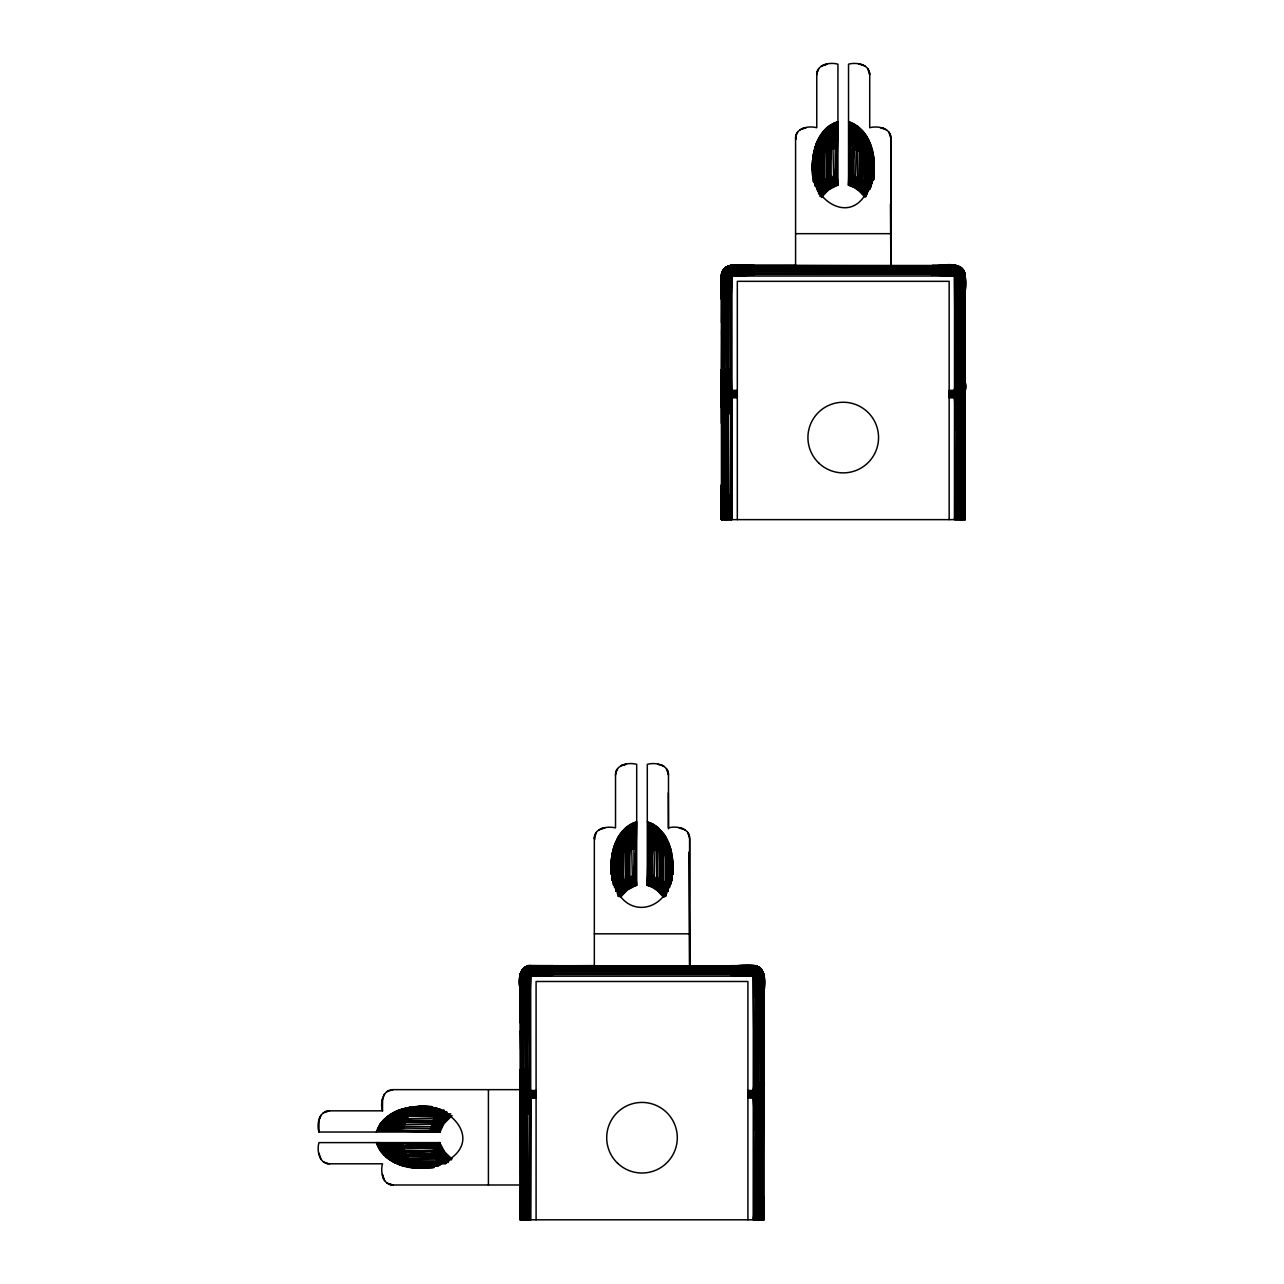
<?xml version="1.0" encoding="UTF-8"?>
<svg xmlns="http://www.w3.org/2000/svg" width="1284" height="1284" viewBox="0 0 1284 1284"><rect width="100%" height="100%" fill="white"/><g stroke="black" fill="none" stroke-linecap="round" stroke-linejoin="round"><path stroke-width="1.5" d="M521.609 970.897L524.899 967.382L529.794 965.648L524.562 967.622L521.111 971.876L520.245 989.37C517.95 981.329 519.234 965.504 530.79 965.6L553.035 965.809M520.405 1069.395L520.245 1107.37L520.245 1069.395L520.71 1090.501C520.453 1098.285 530.87 1098.237 536.086 1097.226M520.662 1198.758L520.421 1219.8L520.261 1091.288L520.245 1123.532M717.612 965.825C728.188 970.993 761.396 955.055 763.803 976.193L763.755 997.379L763.306 972.999L760.305 968.313L755.281 965.809L761.396 969.468L763.803 976.193L763.803 1219.8L520.197 1219.8L520.261 1184.988L520.421 1219.8M520.245 1022.786L520.614 973.24M520.405 1108.156L520.293 1091.336M520.694 1205.901L520.999 1219.8L520.518 975.487L522.379 972.919L529.891 969.837L754.109 969.837L760.128 971.827L763.482 975.487L763.595 997.379L763.739 976.193C763.274 971.314 757.544 969.035 753.21 969.099L529.827 969.083L522.315 972.1L520.197 976.193L520.197 1219.8L520.405 1196.849M530.79 969.966L521.352 974.957L521.978 1219.8L521.111 976.193C519.876 970.463 525.156 965.424 530.79 965.6C525.894 965.841 519.763 970.174 520.197 976.193L520.245 999.498L520.245 975.15M522.203 1111.045L522.219 1094.915L520.261 1091.288M522.941 1219.8L523.021 970.72L524.819 967.462L530.404 965.632L528.302 966.403L527.66 968.666L529.682 976.193L529.682 1090.501L530.79 1091.544L536.086 1091.544M525.349 1219.8L524.562 976.193L530.693 973.208L530.693 966.033M611.489 872.959L611.393 860.392L611.296 871.306C609.82 852.351 616.448 827.971 636.703 821.84L635.307 885.783L627.314 890.021L620.461 897.195L619.466 835.098M611.505 874.308L611.264 866.443L611.248 869.942M623.703 829.721L623.703 893.279M652.802 823.959L657.922 827.474L663.539 833.653L663.539 897.195L657.922 891.032L652.802 887.517L652.802 823.959L647.297 821.84M672.752 874.276C673.506 860.312 671.997 845.289 663.539 833.653L660.297 893.279L659.125 828.565L657.922 851.34L656.686 826.479L656.686 890.021L657.922 878.015L659.125 892.107L661.421 830.957L662.496 895.815M721.48 423.367L721.48 369.246L721.48 407.205M721.496 275.001L721.48 299.332L721.431 276.028C721.303 270.378 726.359 265.29 732.024 265.435L954.445 265.499C960.127 265.226 965.183 270.41 965.038 276.028L965.038 519.635L721.431 519.635L721.431 276.028C721.303 270.378 726.375 265.307 732.024 265.435L754.27 265.483M722.266 494.709L721.961 484.822L721.672 519.635L722.25 271.983L725.316 267.842L730.917 265.499M964.846 519.635L965.006 291.372C967.51 281.95 966.29 269.223 954.445 269.8L732.024 269.8L725.251 272.577L722.17 275.402L721.929 299.332L721.672 276.028C721.094 270.346 726.471 265.339 732.024 265.435L754.27 265.66M737.321 397.061C732.185 398.024 721.608 398.233 722.346 390.352L722.346 276.028C717.531 268.195 738.541 263.493 727.723 266.35M737.321 395.344L731.222 394.862C727.322 397.093 718.607 388.089 722.86 394.092L723.229 519.635L722.603 274.792M726.583 519.635L725.797 276.028L731.944 273.043L731.944 265.868M747.914 1097.226L756.485 1097.627L758.507 1096.985L759.133 1095.348L759.438 976.193C751.525 975.84 750.514 961.234 759.438 967.622M760.321 1219.8L760.305 1096.071L763.579 1092.058L763.755 1082.107L763.755 1107.37L763.739 1091.288L759.197 1094.369L747.914 1095.493M763.338 1198.871L763.579 1219.8L763.595 991.521C764.766 983.239 766.388 966.852 754.206 965.648M763.579 1219.8L763.595 1196.977L763.739 1219.8L763.755 1204.328M812.756 176.069C810.573 155.781 815.757 128.593 837.938 121.691L836.542 185.634L828.565 189.871L821.696 197.046L820.701 134.932M848.531 121.691C877.389 132.22 880.728 174.207 864.02 196.596C845.53 223.448 810.637 196.613 812.756 170.307L812.724 172.489L812.483 164.256M824.954 129.572L824.954 193.114M863.747 132.108L864.79 197.046L859.156 190.867L854.037 187.352L854.037 123.81M873.987 170.178L873.955 162.249L873.987 169.119M890.887 265.9L890.903 138.335C891.032 127.935 877.614 125.543 869.717 127.742L869.717 74.793C869.862 64.377 856.396 61.937 848.531 64.2L848.531 185.233L854.037 187.352M949.165 397.061L957.72 397.478L959.742 396.836L960.384 395.199L960.673 276.028C941.974 265.467 965.311 260.748 965.038 276.028L965.006 297.214M961.572 519.635L961.539 395.905L964.814 391.909L965.006 381.958C968.922 391.026 962.133 393.851 955.264 393.915L949.165 394.397M520.245 1072.028L520.197 1089.651L520.405 1072.028L520.421 1089.651L520.662 1073.986M520.245 1204.328L520.197 1219.8L520.421 1184.988L520.646 1194.874M521.079 1109.665L521.288 1093.47M523.679 1219.8L523.695 1096.071C519.185 1091.079 525.605 1088.736 530.292 1091.063L529.794 1069.395M524.578 967.606C526.279 966.082 523.342 973.416 525.686 975.23L526.729 1219.8M525.525 966.996L527.596 966.098L756.292 966.049L529.746 965.648C525.798 963.931 524.803 971.442 526.472 976.193L527.708 1219.8M671.981 880.182L672.752 864.421C674.774 915.765 616.176 925.042 611.521 870.456L611.489 872.655L611.361 868.449L611.296 874.308L611.28 862.399M615.983 841.485L615.951 891.064M666.396 892.573L666.38 838.179M671.612 880.134L671.628 876.378M672.752 864.421L672.736 874.516M722.266 500.519L721.961 519.635L721.672 484.822L721.496 519.635L721.496 484.822L722.346 484.822M722.33 369.246L721.897 519.635L721.64 504.965M721.929 505.736L722.25 519.635L722.057 392.085M724.914 519.635L724.946 395.905C720.436 390.93 726.84 388.57 731.527 390.914L737.321 391.379M737.321 397.831L731.527 397.414L730.917 390.352L730.917 276.028L728.895 268.517L729.537 266.253L731.655 265.483L726.776 266.831L725.925 269.528L726.937 275.081L727.98 519.635M795.582 265.435L729.97 265.644L727.065 267.746L728.959 519.635M756.292 1219.8L757.383 974.781L758.379 969.276L757.383 966.547L754.318 965.664L730.965 965.809L755.409 965.825L739.151 965.664M757.271 1219.8L758.314 975.23C761.46 970.945 757.961 963.883 753.307 966.033M758.651 1219.8L758.507 1096.985L747.914 1096.392M759.518 1219.8L759.438 1096.568L760.882 1093.791L760.979 970.72L758.314 966.948M761.059 1219.8L760.818 1094.738L763.145 1092.989L763.29 1090.501L763.482 975.487L763.306 997.379M759.422 1112.73L758.507 1096.985L761.091 1095.509L761.781 1090.501L761.781 976.193C764.574 970.367 758.555 966.098 753.21 966.515L530.79 966.515C518.977 965.825 517.95 980.976 520.405 989.37L520.646 973.111C520.148 972.742 526.536 966.162 530.79 967.622L753.21 967.622C765.745 966.82 766.243 982.822 763.755 991.521L763.386 973.24M753.21 969.966L762.648 974.957L762.022 1219.8L762.889 976.193C764.173 970.624 758.828 965.231 753.21 966.515L530.79 967.013L524.016 968.81L520.71 972.919M763.338 978.633L763.354 973.111L761.926 970.255L762.086 974.171M814.024 181.991L814.024 178.155M817.234 141.32L817.186 188.909M863.747 195.666L865.785 134.932L866.636 194.061M867.647 192.407L867.615 138.014M872.863 179.969L872.863 176.229M873.874 168.3L873.987 170.467L874.003 164.256M957.527 519.635L958.618 274.632L959.63 269.11L958.939 266.751L956.548 265.66L961.572 268.179L964.814 273.829L964.83 297.214L964.99 275.001C960.544 255.227 930.531 270.844 918.846 265.676M958.506 519.635L959.549 275.081L960.56 269.528L959.549 266.799L955.44 265.483M959.902 519.635L959.742 396.836L949.165 396.226M960.769 519.635L962.149 269.865L960.657 267.441L956.259 265.676L932.216 265.66L954.445 265.676C958.586 266.735 955.697 273.332 954.445 276.028L955.553 390.352L954.445 391.379L949.165 391.379M962.294 519.635L962.069 394.573L964.38 392.824L964.525 390.352L964.782 274.68L962.23 271.341L955.424 268.934L728.895 269.271L723.55 271.935L721.512 275.434L721.48 322.637M960.657 412.581L959.742 396.836L962.326 395.36L963.016 390.352L963.016 269.8M954.445 269.8L963.883 274.792L963.257 519.635L964.124 276.028C965.52 270.202 959.918 266.013 954.445 266.35L932.216 266.334L954.445 265.965L955.424 268.244L954.445 272.754L754.27 272.834L732.024 272.754L731.061 268.934L732.024 265.965L754.27 265.932L732.024 265.676C727.9 266.735 730.789 273.332 732.024 276.028L731.045 299.332M965.006 407.205L964.83 381.958L964.428 391.315M747.914 1091.544L753.21 1091.544L754.318 1090.501L753.21 976.193C754.414 973.416 757.367 967.077 753.21 965.825L730.965 966.098L753.21 966.114L754.173 968.393L753.21 972.919L553.035 972.999L530.79 973.994L527.981 975.359L527.515 1090.501L528.591 1097.836L530.292 1097.579L530.292 1091.063M528.976 974.925L530.276 1219.8L530.292 1097.579M611.81 856.396L611.778 873.537M613.367 884.885L613.415 848.66M633.927 886.281L633.927 822.723M672.463 874.388L672.479 870.456L672.495 874.211M754.27 272.834L732.024 273.829L728.75 276.028L728.75 390.352L729.376 397.478L731.527 397.414M731.045 413.962L730.436 397.494L730.468 519.635L731.045 510.936L731.511 519.635L732.024 397.831L731.045 413.962L730.997 519.635M755.281 1219.8L756.196 1093.872L755.875 1090.662L754.318 1090.501L755.313 1082.107L755.024 974.925L756.34 968.666L755.024 965.825M747.914 1092.572L753.21 1092.572L756.035 1091.753L756.485 1090.501L756.485 976.193L753.21 973.994L730.965 972.999M813.045 156.247L813.013 175.282M814.602 180.916L814.65 148.511M835.162 186.116L835.162 122.574M873.698 178.171L873.73 170.307L873.232 180.033M956.516 519.635L957.447 393.723L957.11 390.513L955.553 390.352L956.548 381.958L956.259 274.76C958.008 272.256 958.506 264.199 954.542 265.868M949.165 392.406L954.445 392.406L957.27 391.588L957.72 390.352L957.72 276.028L954.445 273.829L932.216 272.834M376.437 1132.023L380.144 1123.901L388.25 1115.78L451.791 1115.78L443.702 1123.901L439.995 1132.023L318.962 1132.023C316.394 1124.158 319.283 1110.692 329.555 1110.837L382.504 1110.837C379.936 1102.972 382.825 1089.506 393.097 1089.651L520.71 1089.651M536.086 1093.583L530.79 1093.583L523.182 1091.769L522.219 1090.501L522.074 970.255L521.898 974.123M529.201 1090.87L529.794 1046.091M529.746 1219.8L529.794 1211.101L529.233 1219.8L528.687 1210.973L529.201 1097.643M611.441 873.248L611.569 858.386L611.489 867.246M618.246 896.36L618.278 892.364M669.574 887.661L669.59 883.906M672.431 858.386L672.383 874.211M737.321 393.418L732.024 393.418L724.417 391.62L723.454 390.352L723.55 275.996C720.549 270.218 726.76 265.932 732.024 266.35L754.27 266.334L732.024 265.965M731.045 345.942L730.436 390.705L730.227 274.76M754.206 997.379L755.024 974.925M812.676 175.105L812.804 158.237L812.724 174.72M870.809 187.496L870.825 183.756M873.666 158.237L873.618 179.76M955.44 297.214L956.259 274.76M612.34 880.326L612.372 876.378L612.42 880.23M721.528 390.577L721.929 369.246L721.736 390.946L721.64 369.246L721.736 390.946L727.001 393.385L737.321 394.397M754.254 1219.8L755.12 1094.979L754.318 1090.501M812.483 169.793L812.515 166.278L812.547 171.141M813.574 182.135L813.623 176.229L813.687 181.991M955.489 519.635L956.355 394.83L955.553 390.352M611.97 880.054L611.73 872.446M672.559 873.778L672.607 860.392M763.739 1091.288L763.595 1108.156L763.707 1091.336M872.414 182.087L872.446 178.155M873.441 179.985L873.505 172.297L873.537 178.187M524.482 1219.8L524.562 1096.568L521.818 1093.936M725.717 519.635L725.797 396.403L724.369 393.626L724.946 276.028C722.394 270.812 725.813 264.648 732.024 266.35L954.445 266.863L961.218 268.661L964.525 272.754M812.628 176.02L812.644 160.243L812.724 167.097M521.593 1207.345L521.448 1219.8L521.079 1206.639M616.93 889.78L616.785 839.8L615.935 858.402L615.261 843.219L614.233 883.472M722.828 507.196L722.683 519.635L722.33 506.49M818.149 191.557L818.02 139.651L817.186 158.237L816.496 143.054L815.42 185.313L815.212 146.649L814.152 181.83M964.557 297.214L964.733 275.322M665.417 896.2L665.481 836.606L666.428 856.733L667.215 839.8L667.439 890.165M672.27 874.388L672.19 856.396L671.741 880.856M763.595 1060.921C758.94 1071.049 773.016 1095.798 754.029 1094.064L747.914 1094.562M866.459 155.525L866.732 136.441L867.663 156.568L868.466 139.651L868.69 190M873.441 180.081L873.425 156.247L873.024 178.749M964.83 360.772L964.236 519.635L964.99 391.122L964.557 408.761M536.086 1097.997L530.79 1097.997L530.276 1219.8M632.129 849.35L632.547 823.301L633.959 848.965L635.307 822.241L635.821 848.644L633.959 875.64L632.547 886.843L631.198 823.959L627.314 890.021L627.314 826.479L628.582 850.377L629.882 824.713L629.882 888.271L628.582 877.052M722.346 389.501L721.431 389.501L721.897 272.962C719.81 280.602 727.867 269.897 731.415 271.293L754.27 269.833M732.024 397.831L731.511 519.635M763.306 1108.927L763.498 1091.801L763.001 1219.8L763.194 1092.251M833.38 149.201L833.798 123.136L835.21 148.8L836.542 122.076L837.072 148.495L835.21 175.475L833.798 186.694L832.449 123.81L828.565 189.871L828.565 126.314L829.833 150.228L831.117 124.564L831.117 188.106L829.833 176.903M521.079 1069.395L520.501 1091.111L525.75 1093.551L536.086 1094.562M762.921 997.379L762.648 974.957M763.595 1205.114L763.354 1219.8L763.306 1205.901M857.503 150.517L857.921 126.314L859.156 151.191L860.36 128.4L860.36 191.958L859.156 177.866L857.921 189.871L856.653 125.399L855.353 188.106L854.004 176.101L852.688 186.694L852.688 123.136L854.004 149.425L851.324 186.116L849.944 122.076L848.531 185.233L850.345 175.314L852.191 148.992L851.324 122.574L848.531 185.233M964.156 297.214L963.883 274.792M964.83 504.965L964.589 519.635L964.557 505.736M520.405 1124.319L520.501 1091.801M612.42 879.283L612.917 850.554L612.949 879.989M620.461 897.195L620.461 833.653L617.893 892.3M670.665 884.05L670.729 880.214L670.778 884.162M721.64 424.153L721.528 391.187L721.64 407.991M763.306 1060.921L763.194 1091.48M813.623 181.124L814.152 150.405L814.602 161.864M821.696 197.046L821.696 133.488L819.08 194.028M871.9 183.901L871.964 180.049M964.557 360.772L964.749 390.946M721.961 389.501L722.25 375.795M814.971 185.666L815.051 181.927L815.099 185.875M520.806 1091.48L521.593 1069.395M648.693 885.783L647.297 885.398L648.693 822.241L648.693 885.783L652.802 887.517M721.431 390.352L722.346 390.352L722.828 369.246M762.407 997.379L762.889 976.193C765.023 970.447 758.058 966.772 753.21 967.013L730.965 966.996M963.642 297.214L963.883 271.373M612.195 879.845L612.484 852.48L612.725 880.439M813.43 181.59L813.719 152.331L813.96 182.2M864.838 195.072L864.79 133.488L861.532 193.114L860.778 178.604L862.655 130.808L863.779 153.599M520.694 1173.576L521.079 1158.152M721.929 473.411L722.33 458.003M522.203 1069.395L521.609 1090.501L520.501 1091.111M522.604 1219.8L523.712 1193.045M665.626 896.071L665.722 892.364M670.376 884.162L671.083 850.554L671.564 881.097M723.438 369.246L722.057 391.315M761.797 997.379L761.926 975.23L753.21 970.897L730.965 969.982M758.202 1219.8L759.422 1193.542L760.706 1219.8M762.921 1206.639L762.552 1219.8L762.407 1207.345M869.685 189.374L871.274 146.649L871.515 182.2M871.676 182.055L872.334 150.405L872.799 179.022M963.032 297.214L963.177 275.081L954.445 270.731L932.216 269.833M959.453 519.635L960.657 493.393L961.941 519.635L963.032 491.708M964.156 506.49L963.786 519.635L963.642 507.196M614.121 883.649L614.587 844.984L614.972 886.249M667.536 857.824L668.017 841.485L668.563 885.655L670.039 846.814L670.28 884.259M762.407 1110.387L762.712 1093.47M815.356 160.612L815.822 144.835L816.223 186.084M868.786 157.675L869.252 141.32L869.83 189.342M963.642 410.222L963.963 393.321M526.263 1219.8L527.596 1194.618M727.498 519.635L728.831 494.452M615.758 891L615.935 885.077L616.192 890.566M617.01 857.279L617.62 838.179L618.439 896.312M668.097 891.321L668.21 887.437L668.274 891.112M818.245 157.113L818.855 138.014L819.609 192.327M817.057 188.86L817.186 184.928L817.427 190.401M625.26 851.709L626.078 827.474L626.897 851.003L624.875 892.107L623.687 879.155L622.579 894.515L622.579 830.957L623.687 852.48L624.875 828.565L626.078 891.032L626.897 877.678M659.527 852.078L660.297 829.721L661.421 894.515L664.534 835.098L665.208 855.69M722.25 271.983L721.496 276.028L722.057 272.722L724.32 269.865L732.024 267.457L954.445 267.457L961.363 269.303L964.814 273.829M760.288 1209.207L759.935 1219.8L759.422 1209.705L759.101 1219.8L758.475 1210.138M761.091 1208.645L761.396 1219.8L761.797 1191.857M826.511 151.544L827.313 127.325L828.148 150.854L826.11 191.958L824.938 179.006L823.83 194.349L823.83 130.808L824.938 152.315L826.11 128.4L827.313 190.867L828.148 177.529M860.778 151.929L861.532 129.572L862.655 194.349L863.779 180.274M961.539 509.042L961.17 519.635L960.657 509.555L960.336 519.635L959.71 509.989M649.11 875.463L647.297 885.398L650.073 822.723L650.956 849.141L649.11 875.463L650.073 886.281L652.77 849.575L651.453 823.301L650.956 875.816L651.453 886.843L652.77 876.266L654.118 888.271L655.418 825.548L656.252 850.682M761.797 1111.045L762.182 1093.936M761.797 1208.019L762.407 1191.183M963.032 410.896L963.417 393.771M963.642 491.034L962.647 519.635L962.326 508.48M524.578 999.498L525.493 976.193L523.872 969.452L524.819 967.462L528.591 967.317L524.899 967.382M524.578 1193.542L523.294 1219.8L522.203 1208.019M613.367 862.013L613.961 846.814L614.121 860.778M725.829 299.332L726.728 276.028L725.059 270.009L726.054 267.297M725.829 493.393L724.545 519.635L723.438 491.708M525.525 999.498L525.686 975.23M726.776 299.332L726.937 275.081M849.944 185.634L850.345 175.314M526.536 999.498L527.515 976.193L526.617 974.781M527.596 999.498L528.591 976.193L526.617 968.922L527.596 966.258M528.687 999.498L529.682 976.193L530.79 975.086L553.035 974.091L754.35 973.561M529.794 999.498L530.79 976.193L528.719 968.489L530.404 965.632M528.687 1194.81L527.226 1219.8L526.536 1210.491M664.695 895.028L665.208 882.365M727.787 299.332L728.75 276.028L727.867 274.632M728.831 299.332L729.826 276.028L727.851 268.773L729.216 265.852M729.922 299.332L730.917 276.028L732.024 274.92L754.27 273.925L955.585 273.396M729.922 494.661L728.461 519.635L727.787 510.342M763.723 975.583L763.482 973.705M865.849 196.677L866.459 182.2M962.294 268.918L964.926 275.996L963.177 275.081M622.194 879.989L621.504 895.815L621.504 832.273L618.695 896.489M823.429 179.84L822.739 195.666L822.739 132.108L819.946 196.34M318.962 1132.023L319.01 1120.322L320.984 1115.202M382.504 1110.837L382.568 1099.136L384.526 1094.016M594.332 966.114L594.332 838.5L596.338 832.289M594.332 838.5C594.203 827.939 607.637 825.869 615.518 827.907L615.518 774.942C615.373 764.574 628.855 762.038 636.703 764.365L636.703 885.398L635.307 885.783L633.959 875.64M795.582 266.35L795.582 138.335C795.422 127.967 808.904 125.431 816.768 127.742L816.768 74.793C816.608 64.409 830.09 61.889 837.938 64.2L837.938 185.233L836.542 185.634L835.21 175.475M724.946 492.879L723.839 519.635L723.438 507.87M318.962 1121.43L319.01 1120.322M382.504 1100.244L382.568 1099.136M615.518 774.942L616.416 770.705M795.582 138.335L796.064 135.157M816.768 74.793L817.651 70.54M652.77 849.575L654.118 824.713L654.535 850.088M753.724 1219.8L755.313 1194.81M854.004 149.425L855.353 124.564L855.786 149.939M954.975 519.635L956.548 494.661M523.695 1112.233L524.562 1096.568L536.086 1096.392M665.69 896.441L666.428 883.408L666.829 893.375M724.946 412.068L725.797 396.403L737.321 396.226M867.037 194.414L867.663 183.259L867.984 191.236M524.578 1112.73L525.926 1096.52M725.829 412.581L727.161 396.355M747.914 1097.997L753.21 1097.997L754.029 1095.011L753.21 1090.501L747.914 1090.501M949.165 397.831L954.445 397.831L955.264 394.862L954.445 390.352L949.165 390.352M525.525 1113.164L526.922 1096.68M526.536 1113.533L527.965 1096.793M529.794 1114.127L530.79 1097.997M726.776 413.015L728.172 396.531M727.787 413.368L729.216 396.628M756.404 1194.618L755.778 1219.8L756.404 1210.78L756.774 1219.8L758.475 1193.976M957.639 494.452L957.029 519.635L957.639 510.615L958.024 519.635L959.71 493.826M527.596 1113.806L528.591 1097.836M528.687 1114.014L529.682 1097.948M728.831 413.657L729.826 397.671M729.922 413.849L730.917 397.799M755.313 1210.973L754.767 1219.8L754.206 1211.101L753.21 1219.8L753.307 973.208M956.548 510.823L956.002 519.635L955.44 510.936L954.445 519.635L954.542 273.043M523.712 1209.207L524.065 1219.8L524.578 1209.705L524.899 1219.8L526.536 1194.329M724.946 509.042L725.316 519.635L725.829 509.555L726.15 519.635L727.787 494.179M756.404 1129.968L757.464 1113.533L756.035 1096.793M957.639 429.819L958.699 413.368L957.27 396.628M755.313 1130.161L756.404 1113.806L754.799 1097.643M956.548 430.012L957.639 413.657L956.034 397.494M754.206 1130.289L755.313 1114.014L753.708 1097.579M955.44 430.124L956.548 413.849L954.959 397.414M522.909 969.099L522.909 1090.501L530.79 1092.572L536.086 1092.572M724.16 268.95L724.16 390.352L732.024 392.406L737.321 392.406M656.252 877.357L655.418 889.106L654.535 876.763M857.503 177.208L856.653 188.941L855.786 176.614M632.129 876.025L631.198 887.517L630.348 876.507M763.803 976.193L760.979 970.72L753.21 968.313L528.719 968.489L523.021 970.72L520.469 974.251L520.405 999.498M833.38 175.876L832.449 187.352L831.583 176.341M530.003 965.761L553.035 966.098L530.79 966.114L529.827 968.393L530.79 972.919L553.035 972.999M524.562 1090.501L523.984 1095.075L524.979 1096.279M725.797 390.352L725.219 394.91L726.214 396.13M759.422 1082.107L758.507 1090.501L763.145 1090.678L753.21 1093.583L747.914 1093.583M960.657 381.958L959.742 390.352L964.38 390.513L954.445 393.418L949.165 393.418M758.475 1082.107L757.528 1090.501L759.021 1091.159M959.71 381.958L958.763 390.352L960.271 391.01M757.464 1082.107L756.485 1090.501L758.074 1091.368M958.699 381.958L957.72 390.352L959.325 391.219M753.21 1090.501L754.206 1082.107M753.708 1091.063L755.409 1090.501L756.404 1082.107M954.445 390.352L955.44 381.958M954.959 390.914L956.66 390.352L957.639 381.958M758.074 1096.52L759.903 1095.99L759.438 1090.501M959.325 396.355L961.154 395.825L960.673 390.352M520.518 973.705L520.694 999.498M527.965 1091.753L529.682 1090.501M729.216 391.588L730.917 390.352M730.436 390.705L730.436 397.494M763.707 1090.726L763.595 1082.107L763.803 1090.501M594.54 836.398L594.829 835.306M721.929 272.834L721.752 273.556M721.672 391.909L722.33 409.516M615.758 772.743L617.54 768.731M795.807 136.136L797.605 132.124M816.993 72.594L818.791 68.566M754.799 1090.87L761.091 1090.501L761.091 969.099M956.034 390.705L962.326 390.352L962.936 271.181L962.294 268.918L959.549 266.799M732.024 269.8L725.99 271.181L721.512 275.434M726.728 276.028L959.742 276.028L961.427 270.812L960.432 267.297M731.238 270.475L932.216 270.78L954.445 271.726L961.556 275.001L960.673 276.028M525.493 976.193L758.507 976.193L759.984 972.742L759.775 968.264L755.104 967.317M530.003 970.624L730.965 970.929L753.21 971.876L760.321 975.166L759.438 976.193M723.069 393.771L724.417 394.573L724.176 519.635M319.443 1118.236L319.844 1117.192M957.639 297.214L956.66 276.028L958.634 268.773L957.254 265.852M958.618 274.632L957.72 276.028L958.699 297.214M756.404 997.379L755.409 976.193L757.383 968.922L756.404 966.258M757.383 974.781L756.485 976.193L757.464 997.379M721.961 272.754L724.465 269.239L729.087 267.216L754.27 266.831M723.438 299.332L723.309 275.081M522.203 999.498L522.074 975.23L530.79 970.897L553.035 969.982M722.603 271.373L722.828 299.332M521.352 971.539L521.593 999.498M722.523 390.801L723.791 390.352M521.288 1090.967L522.556 1090.517M728.172 391.411L727.787 369.246M526.922 1091.561L526.536 1069.395M727.161 391.219L726.776 369.246M525.926 1091.368L525.525 1069.395M521.352 974.957L521.079 999.498M726.214 391.01L725.829 369.246M524.979 1091.159L524.578 1069.395M959.71 297.214L959.549 275.081M758.475 997.379L758.314 975.23M731.527 390.914L731.045 369.246M522.074 975.23L520.421 976.193M964.428 392.085L959.485 394.429L949.165 395.344M731.126 269.672L732.024 268.95M529.891 969.837L530.79 969.099M722.86 276.028L732.024 271.726L754.27 270.78M521.609 976.193L530.79 971.876L553.035 970.929M955.232 274.343L731.238 274.343M753.997 974.492L530.003 974.492M960.432 275.53L963.016 276.028M759.181 975.696L761.781 976.193M727.723 276.028L729.216 275.209M526.472 976.193L527.981 975.359M955.055 271.293L731.415 271.293M753.82 971.458L530.18 971.458M821.134 66.222L827.361 64.2M799.948 129.78L806.175 127.742M598.697 829.929L604.924 827.907M323.343 1112.843L329.555 1110.837M386.901 1091.657L393.097 1089.651M725.829 267.441L727.867 266.398M954.445 396.226L962.069 394.573M753.21 1096.392L760.818 1094.738M721.64 289.205L721.64 273.974L725.059 270.009L729.97 268.324L955.36 267.618M753.21 968.313L754.109 967.767M731.222 393.915L732.024 393.418M529.971 1094.064L530.79 1093.583M726.054 275.53L723.55 275.996M524.819 975.696L522.315 976.145M431.488 1106.583C416.738 1105.797 400.624 1106.744 388.25 1115.78L450.411 1116.823M731.222 394.862L732.024 394.397M724.417 394.573L732.024 395.344M520.806 1092.251L525.75 1094.578L530.79 1094.562M523.182 1094.738L527.852 1095.878L536.086 1095.493M429.017 1107.338L419.017 1106.567C446.447 1102.651 481.259 1135.81 451.342 1158.104C428.952 1174.828 387.014 1171.457 376.437 1142.616L440.38 1144.012L444.617 1152.005L451.791 1158.858L389.694 1159.853M620.814 765.778L626.111 764.365M955.055 266.574L932.216 267.441M753.82 966.74L730.965 967.606M731.655 275.274L729.826 276.028M530.404 975.439L528.591 976.193M722.828 410.222L722.523 393.321M823.108 65.083L826.366 64.248M621.857 765.248L625.131 764.397M325.301 1111.735L326.361 1111.334M955.232 270.475L932.216 270.78M753.997 970.624L730.965 970.929M526.296 966.9L553.035 966.996M527.018 966.306L527.981 966.017M763.579 976.193L761.926 975.23M802.981 128.24L804.073 127.967M601.731 828.405L602.822 828.116M957.27 391.588L958.313 391.411M756.035 1091.753L757.078 1091.561M390.994 1089.875L392.118 1089.699M730.885 265.836L957.527 265.9L918.846 265.965M529.65 966.001L530.79 965.825M432.965 1167.268L427.042 1167.589L432.692 1167.573M377.319 1145.392L430.236 1145.36L440.38 1144.012L439.995 1142.616L318.962 1142.616C316.65 1150.48 319.17 1163.946 329.555 1163.802L382.504 1163.802C380.192 1171.65 382.712 1185.132 393.097 1184.988L520.71 1184.988M955.553 397.799L956.66 397.671M754.318 1097.948L755.409 1097.836M423.864 1106.583L416.995 1106.599L431.665 1106.615M429.915 1143.498L439.995 1142.616M432.628 1121.397L446.704 1120.194L383.162 1120.194L405.937 1121.397L381.075 1122.633L444.617 1122.633L384.317 1119.022L449.111 1117.899L435.035 1116.791L451.791 1115.78M442.113 1126.533L404.171 1126.549L379.31 1125.201L443.702 1123.901L431.954 1123.067M730.997 265.499L957.639 265.932M753.21 965.664L754.35 966.001M403.561 1145.36L377.897 1146.773L441.439 1146.773L403.24 1143.498L376.838 1144.012L442.113 1148.121L379.31 1149.437L404.974 1150.737L381.075 1152.005L444.617 1152.005L431.665 1150.737L442.868 1149.437L403.946 1147.19L378.555 1148.121L404.428 1148.971M433.366 1119.792L447.875 1119.022L434.169 1118.252M448.999 1160.913L391.203 1160.8L409.773 1159.901L388.25 1158.858L450.411 1157.815L407.076 1155.632L385.553 1156.74L449.111 1156.74L433.751 1155.632L384.317 1155.616M378.555 1126.533L404.171 1126.549L377.897 1127.866L430.429 1128.363L441.439 1127.866L430.862 1126.549L442.868 1125.201L431.376 1124.784M396.082 1163.336L445.163 1163.127M732.024 272.754L754.27 271.791M732.024 276.028L754.27 275.049M530.79 972.919L553.035 971.94M530.79 976.193L553.035 975.198M419.017 1168.071L425.903 1168.023L414.989 1167.926L425.662 1167.83M392.776 1112.939L445.981 1112.57M435.693 1107.755L405.15 1108.236L436.303 1108.349M449.4 1114.913L391.203 1113.838L411.329 1112.891L394.397 1112.104L446.639 1111.912M448.421 1161.972L394.397 1162.55L412.999 1163.384L397.815 1164.058L440.845 1164.347M405.279 1123.067L380.144 1123.901L404.685 1124.784M403.738 1128.363L377.319 1129.246L439.995 1132.023L430.076 1130.209L376.838 1130.626L439.995 1132.023M407.911 1157.125L386.869 1157.815L408.81 1158.553M444.087 1110.724L396.082 1111.302L447.313 1113.421M417.252 1108.349L403.272 1108.734L438.855 1109.039M414.17 1164.347L399.581 1164.732L440.139 1165.198M444.055 1110.291L440.3 1110.387L444.28 1110.451M439.112 1111.784L446.575 1111.607M932.216 266.831L955.89 266.157L959.886 267.152M433.141 1166.594L407.076 1166.835L432.531 1167.124M918.846 266.35L958.506 266.253L727.98 266.253L748.283 265.965L728.959 265.9L748.283 265.676L730.227 265.676M733.276 966.226L744.592 966.21M730.965 966.483L753.21 966.114M415.984 1109.039L401.411 1109.28L439.545 1109.858M447.875 1155.616L433.751 1155.632L446.704 1154.444L432.981 1154.059L383.162 1154.444L407.076 1155.632M744.415 266.414L748.283 266.35M409.291 1115.411L389.694 1114.785L450.796 1113.902M539.649 966.226L547.032 966.114M717.612 966.114L756.292 966.049M431.28 1107.289L409.034 1107.434L436.111 1108.172M436.656 1108.06L432.901 1108.108L436.849 1108.14M755.104 967.43L759.101 967.382M415.374 1165.198L401.411 1165.358L437.587 1165.952M409.034 1167.204L419.194 1167.124M442.033 1163.529L445.805 1163.513M425.903 1168.023L421.04 1168.055L424.555 1168.071M430.686 1106.808L425.052 1106.84L430.959 1106.856M430.975 1107.033L412.983 1106.888M956.259 265.676L940.402 265.499M407.076 1107.803L418.536 1107.755M436.672 1109.135L440.524 1109.119M399.581 1109.906L414.764 1109.858L397.815 1110.58L413.576 1110.772M434.811 1166.049L438.55 1166.033M932.216 265.483L956.516 265.644M594.332 965.6L527.708 966.049L739.151 965.825M730.965 965.648L755.281 965.809M414.989 1106.712L425.229 1106.583M386.869 1116.823L408.36 1116.791L385.553 1117.899L407.477 1118.252M451.374 1159.869L436.464 1159.901L449.272 1160.527M448.244 1162.421L392.776 1161.699L445.66 1163.368M416.995 1168.039L425.839 1167.878L412.983 1167.75L434.297 1167.541M795.582 233.672L890.903 233.672M961.539 276.028L963.626 276.028M722.346 390.352L723.454 390.352M732.024 390.352L737.321 390.352M689.668 966.114L689.668 838.5C689.813 828.116 676.331 825.596 668.482 827.907L668.482 774.942C668.627 764.574 655.145 762.054 647.297 764.365L647.297 885.398M594.332 933.821L689.668 933.821M760.305 976.193L762.391 976.193M521.111 1090.501L522.219 1090.501M530.79 1090.501L536.086 1090.501M431.729 1106.936L410.992 1107.129L419.852 1107.289M382.07 1121.397L445.628 1121.397M380.144 1150.737L443.702 1150.737M954.445 265.965L932.216 265.932L955.585 265.836M553.035 965.648L528.976 965.825M430.975 1107.691L436.608 1107.707M438.004 1112.891L447.169 1112.923M403.272 1165.92L417.894 1166.594M410.992 1167.509L421.842 1167.83M754.27 273.925L730.885 273.396M553.035 974.091L529.65 973.561M423.046 1106.68L426.577 1106.696M430.236 1145.36L440.877 1145.392M429.017 1167.3L432.772 1167.333M530.79 966.114L553.035 966.483M940.402 266.35L944.205 266.43M435.501 1158.553L451.791 1158.858M754.27 267.441L731.415 266.574M553.035 967.606L530.18 966.74M440.252 1110.772L444.136 1110.869M437.475 1161.153L446.896 1161.426M439.674 1163.384L445.596 1163.561M406.306 1154.059L382.07 1153.241L405.6 1152.422L432.981 1154.059L445.628 1153.241L432.275 1152.422M440.38 1130.626L430.076 1130.209L440.877 1129.246L430.429 1128.363M436.961 1114.111L449.625 1114.624M932.216 271.791L954.445 272.754M730.965 971.94L753.21 972.919M932.216 273.925L954.831 275.274L956.548 297.214M932.216 275.049L954.445 276.028M730.965 974.091L753.596 975.439L755.313 997.379M730.965 975.198L753.21 976.193M859.124 64.2L863.378 65.083M880.31 127.742L886.538 129.78M657.889 764.365L662.143 765.248M679.076 827.907L685.303 829.929M329.555 1163.802L326.361 1163.304M386.869 1182.965L393.097 1184.988M725.797 276.028L724.93 275.001M524.562 976.193L523.679 975.166M954.445 268.163L961.427 270.009L964.99 274.92M391.989 1184.923L389.822 1184.458M861.227 64.409L865.352 66.222M882.413 127.967L883.585 128.272M681.178 828.116L682.269 828.405M660.088 764.59L664.117 766.388M327.34 1163.561L323.327 1161.779M756.019 966.017L756.982 966.306M956.66 276.028L954.831 275.274M755.409 976.193L753.596 975.439M957.254 275.209L958.763 276.028M756.019 975.359L757.528 976.193M954.445 394.397L955.264 394.862M753.21 1094.562L754.029 1095.011M529.971 1095.011L530.79 1095.493M954.445 393.418L955.264 393.915M753.21 1093.583L754.029 1094.064M731.126 267.618L732.024 268.163M529.891 967.767L530.79 968.313M959.742 266.863L960.673 267.457M960.271 396.13L961.539 412.068M759.021 1096.279L760.305 1112.233M954.445 268.95L955.36 269.672M753.21 969.099L754.109 969.837M963.963 390.801L963.032 381.958M762.712 1090.967L761.797 1082.107M722.346 393.402L723.438 410.896M958.313 396.531L959.71 413.015M757.078 1096.68L758.475 1113.164M867.695 68.566L869.717 74.793M888.881 132.124L890.903 138.335L890.903 266.35M761.781 969.966L762.391 970.897M384.526 1180.622L382.504 1174.395M320.984 1159.436L318.962 1153.209M666.476 768.747L668.482 774.942M687.662 832.289L689.668 838.5L689.652 966.049L688.866 852.175M813.27 174.271L812.981 172.297L812.981 176.052M762.648 971.539L763.29 972.919M868.835 70.54L869.22 71.599M890.021 134.098L890.695 136.248M667.584 770.705L667.985 771.764M688.77 834.247L689.46 836.398M383.001 1177.589L383.386 1178.632M763.595 974.091L763.306 972.999L763.595 991.521M964.782 274.68L965.038 276.028L964.589 272.962M795.631 137.227L796 139.33M594.396 837.393L594.765 839.479M869.509 72.69L869.669 73.814M668.274 772.856L668.434 773.963M382.552 1175.374L382.712 1176.497M731.944 273.043L732.024 519.635M530.693 973.208L530.79 1219.8M962.679 390.352L962.791 391.363M761.444 1090.517L761.54 1091.512M837.072 175.17L837.938 185.233M635.821 875.319L636.703 885.398M728.831 510.615L729.456 519.635L729.922 510.823L729.97 519.635M527.596 1210.78L528.222 1219.8L528.687 1210.973L528.719 1219.8M954.445 397.831L955.44 413.962M753.21 1097.997L754.206 1114.127M662.528 880.439L663.539 897.195M963.642 381.958L964.124 390.352M762.407 1082.107L762.889 1090.501M820.669 155.027L819.754 136.441L818.582 193.675M619.418 855.176L618.519 836.606L617.347 893.824M728.831 369.246L729.826 390.352M527.596 1069.395L528.591 1090.501M959.742 276.028L960.657 297.214M872.221 183.451L871.836 148.511L870.712 186.694L869.99 143.054L868.915 189.952M758.507 976.193L759.422 997.379M670.97 879.797L670.585 848.66L669.462 886.843L668.739 843.219L667.664 890.101M522.203 1191.857L522.909 1208.645M865.159 181.221L865.705 196.564M663.908 881.37L664.47 896.73M958.699 510.342L958.987 519.635M757.464 1210.491L757.737 1219.8M726.776 509.989L727.033 519.635M525.525 1210.138L525.798 1219.8M521.111 1093.551L521.593 1110.387M614.41 883.906L614.506 887.758M721.961 276.028L722.33 299.332M721.64 330.55L721.929 351.206M520.405 1030.699L520.662 1049.493M956.548 381.958L956.66 390.352M755.313 1082.107L755.409 1090.501M813.35 154.273L813.43 164.432M615.79 887.437L615.806 891.208M612.115 854.438L612.195 864.597M611.264 866.443L611.296 871.306M964.926 510.133L964.99 519.635L965.006 504.179M890.454 203.963L890.855 265.884M612.019 874.42L612.067 880.326M873.73 170.307L873.762 177.818M668.322 792.742L668.45 828.758M613.271 880.214L613.287 883.954M611.361 868.449L611.377 874.244M520.197 1184.988L520.245 1196.849M873.842 160.243L873.987 170.467M872.767 152.331L873.264 178.428M870.664 144.835L870.712 160.002M820.669 181.702L820.701 196.629M812.531 162.249L812.547 168.445M721.897 272.962L721.48 289.205M672.736 866.443L672.736 870.632M671.516 852.48L672.03 880.503M669.413 844.984L669.462 860.168M619.418 881.867L619.45 894.916M520.646 973.111L520.662 976.723M964.124 393.402L964.156 409.516M762.889 1093.551L762.921 1109.665M721.672 519.635L721.496 484.822L721.496 519.635M662.496 832.273L662.528 853.764M949.165 519.635L949.165 281.324L737.321 281.324L737.321 519.635M859.156 127.325L859.156 190.867M829.833 125.399L829.833 188.941M747.914 1219.8L747.914 981.49L536.086 981.49L536.086 1219.8M672.623 867.92L672.623 873.634M657.922 827.474L657.922 891.032M628.582 825.548L628.582 889.106M488.418 1089.651L488.418 1184.988M763.755 1196.977L763.755 1219.8L763.755 1196.977M965.006 496.812L964.99 519.635L965.006 496.812M964.236 271.983L964.22 275.851L964.236 271.983M963.786 271.036L963.77 274.744L963.786 271.036M818.807 463.059A35.31 35.31 0 0 0 877.534 445.981A35.31 35.31 0 0 0 833.38 403.657A35.31 35.31 0 0 0 818.807 463.059M617.572 1163.208A35.31 35.31 0 0 0 676.283 1146.13A35.31 35.31 0 0 0 632.145 1103.823A35.31 35.31 0 0 0 617.572 1163.208"/></g></svg>
